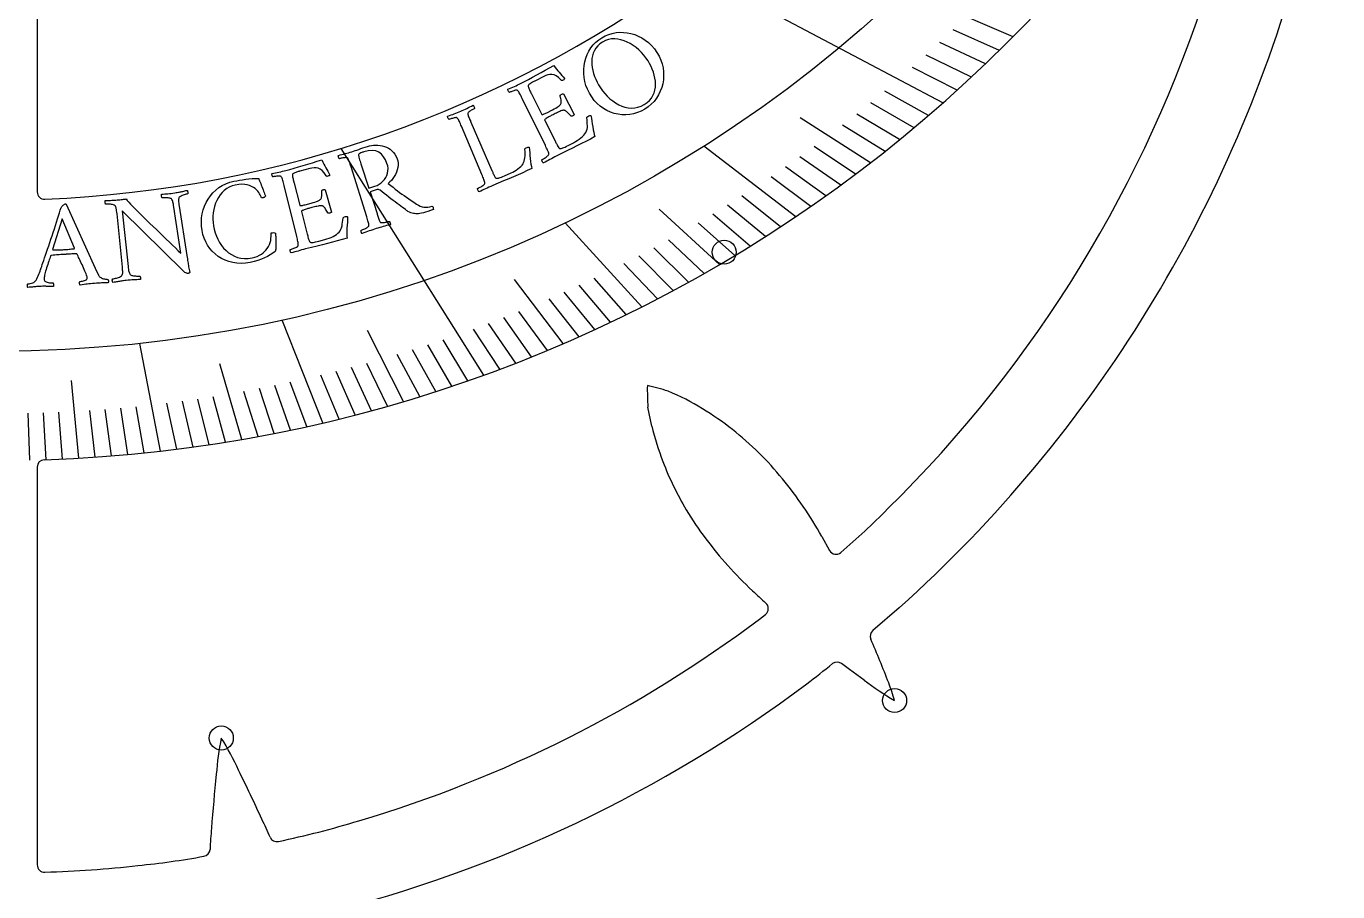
# Model space of a CAD drawing. Header units: millimetres. Extents: x -68 to 68, y -68 to 68.
# Drawn here: x 0.99 to 45.8, y -44.03 to -14.48 of the extents above; entities that cross this region are included whole.
import ezdxf

# ---------------------------------------------------------------- set-up
doc = ezdxf.new("R2010")
doc.units = ezdxf.units.MM
for name, color, linetype in [('CUT_INNER', 6, 'Continuous'), ('CUT_OUTER', 1, 'Continuous'), ('ENGRAVE', 7, 'Continuous'), ('ENGRAVE_FINE', 8, 'Continuous'), ('TEXT', 5, 'Continuous')]:
    doc.layers.add(name, color=color, linetype=linetype)

msp = doc.modelspace()

# ---------------------------------------------------------------- linework, layer by layer
at = {"layer": 'CUT_INNER'}
for points in [[(1.368, -5.8441), (1.368, -20.1334)], [(22.3624, -28.1327), (22.2345, -27.4883), (22.2337, -27.4831)], [(1.368, -29.5317), (1.368, -43.1156)], [(28.1731, -31.8969), (28.4403, -32.38)], [(30.8207, -34.3385), (29.9143, -35.1175)], [(26.0444, -34.7235), (26.2504, -34.5618)], [(29.6199, -36.807), (29.1222, -36.4435), (28.8443, -36.2376)]]:
    msp.add_lwpolyline(points, dxfattribs=at)
for centre, radius, start, end in [((0.0002, -0.0001), 64.9798, 291.797457, 58.641452), ((0.0005, 19.5454), 48.8537, 271.88748, 344.53236), ((0.0006, 19.545), 39.9614, 272.334, 339.53402), ((0.0005, -0.0004), 46.1409, 311.90964, 344.96646), ((0, 0), 43.4055, 314.49885, 342.46495), ((1.618, -20.1334), 0.25, 180, 272.28516), ((30.966, -26.8657), 8.7541, 179.20215, 184.04418), ((20.5906, -34.0492), 7.4833, 71.81556, 77.48048), ((19.6534, -34.7644), 8.4815, 58.42001, 67.30339), ((18.6636, -36.4498), 10.4357, 51.80142, 58.6364), ((31.96, -25.7833), 9.881, 193.75466, 201.13792), ((18.4292, -36.7507), 10.8172, 45.40124, 51.81132), ((17.9776, -37.2033), 11.4565, 39.41556, 45.38249), ((1.618, -29.5317), 0.25, 91.93501, 180), ((32.7318, -25.4955), 10.7046, 201.08517, 210.86781), ((16.8306, -38.14), 12.9374, 34.12567, 39.39523), ((14.4736, -39.7331), 15.7823, 29.76979, 34.11271), ((33.3741, -25.1149), 11.4512, 210.85344, 216.82622), ((12.5402, -13.341), 25.1037, 310.43482, 315.42596), ((34.5532, -24.2263), 12.9276, 216.84663, 222.12415), ((28.6591, -32.259), 0.25, 208.94988, 310.67797), ((36.657, -22.3188), 15.7674, 222.1372, 226.48819), ((34.0234, -25.2835), 11.8048, 225.85165, 228.88071), ((26.096, -34.3651), 0.25, 308.13559, 48.96868), ((0, 0), 43.4055, 286.53274, 306.87173), ((30.0772, -35.3071), 0.25, 130.67797, 202.81293), ((-26.237, -59.2519), 60.9435, 21.515986, 23.036097), ((12.8107, -17.0657), 24.8026, 306.76526, 309.3624), ((28.6955, -36.4385), 0.25, 53.45926, 128.13559), ((0.0006, -0.0013), 46.1401, 283.94328, 306.82536), ((35.9231, -28.5122), 10.418, 232.76925, 239.65445), ((20.6428, -40.4941), 10.454, 16.62671, 20.1076), ((17.865, -40.8335), 10.4105, 168.64988, 175.53274), ((-1.2163, -44.2619), 10.4286, 24.8049, 31.683), ((90.1967, -48.3758), 83.1313, 174.233048, 175.508031), ((-62.2195, -74.4744), 78.5002, 24.792194, 26.142464), ((-11.4269, -51.1662), 22.6155, 23.42978, 25.14387), ((2.9936, -10.9717), 32.0365, 281.91565, 286.98397), ((31.2815, -43.8608), 24.0437, 175.23872, 176.96496), ((9.5532, -42.074), 0.25, 203.49897, 282.71186), ((2.3016, -17.1878), 26.0713, 275.52264, 280.52974), ((7.0219, -42.574), 0.25, 280.16949, 356.84001), ((1.618, -43.1156), 0.25, 180, 272.54237), ((0.6567, -7.3703), 36.0082, 271.54736, 276.62445)]:
    msp.add_arc(centre, radius, start, end, dxfattribs=at)
at = {"layer": 'CUT_OUTER'}
msp.add_circle((0, 0), 68.4, dxfattribs=at)
at = {"layer": 'ENGRAVE'}
for points in [[(32.3117, -17.0971), (23.7709, -12.5779)], [(16.6263, -26.3923), (11.7491, -18.6504)], [(27.2826, -20.9808), (24.1464, -18.569)], [(22.0287, -24.0602), (19.4008, -21.1899)], [(11.1294, -28.024), (9.7344, -24.5113)], [(5.5774, -28.9891), (4.8696, -25.3103)]]:
    msp.add_lwpolyline(points, dxfattribs=at)
for centre, radius in [((0, 19.5457), 45.1196), ((24.8383, -22.1944), 0.4104), ((30.6602, -37.5035), 0.4104), ((7.658, -38.7839), 0.4104)]:
    msp.add_circle(centre, radius, dxfattribs=at)
at = {"layer": 'ENGRAVE_FINE'}
for points in [[(34.7101, -14.8337), (32.0601, -13.7012)], [(34.2378, -15.3042), (32.664, -14.6007)], [(33.7616, -15.7656), (32.2015, -15.0371)], [(33.2818, -16.2182), (31.7359, -15.4649)], [(32.7984, -16.662), (31.2672, -15.8841)], [(31.8216, -17.5234), (30.3211, -16.6971)], [(31.3284, -17.9412), (29.8439, -17.091)], [(29.8311, -19.1434), (27.4379, -17.6076)], [(30.333, -18.7511), (28.882, -17.8541)], [(30.8322, -18.3504), (29.3642, -17.4766)], [(29.3264, -19.5273), (27.9105, -18.5845)], [(28.8191, -19.9029), (27.4215, -18.9377)], [(27.7971, -20.6296), (26.4372, -19.6204)], [(28.3093, -20.2704), (26.9303, -19.283)], [(26.247, -21.6591), (24.9468, -20.5862)], [(26.7659, -21.3239), (25.4454, -20.2719)], [(24.6784, -22.6172), (22.6145, -20.7257)], [(25.7261, -21.9863), (24.4466, -20.8928)], [(25.2032, -22.3057), (23.9448, -21.192)], [(24.1518, -22.9211), (22.9367, -21.7679)], [(23.0935, -23.5058), (21.9232, -22.3146)], [(23.6235, -23.2172), (22.4306, -22.0449)], [(22.5619, -23.7867), (21.4145, -22.5771)], [(19.3423, -25.3165), (17.6697, -23.1273)], [(21.4941, -24.3261), (20.3937, -23.0807)], [(20.4208, -24.8359), (19.3685, -23.5562)], [(20.9581, -24.5847), (19.8816, -23.3219)], [(19.8821, -25.0798), (18.8545, -23.7835)], [(17.7158, -25.9833), (16.7895, -24.6247)], [(18.259, -25.7681), (17.307, -24.4245)], [(18.8012, -25.5459), (17.8236, -24.2176)], [(13.8869, -27.2933), (12.6556, -24.8732)], [(17.1715, -26.1913), (16.2713, -24.8182)], [(14.9851, -26.9536), (14.1917, -25.5265)], [(15.533, -26.7734), (14.7125, -25.3592)], [(16.0801, -26.5864), (15.2328, -25.1854)], [(14.4364, -27.1268), (13.6703, -25.6874)], [(8.3583, -28.5882), (7.6047, -26.0106)], [(11.6821, -27.8912), (11.056, -26.3964)], [(12.2343, -27.7518), (11.5798, -26.2672)], [(12.7858, -27.6057), (12.1031, -26.1317)], [(13.3367, -27.4529), (12.626, -25.9899)], [(2.7902, -29.2288), (2.5365, -26.5712)], [(9.4681, -28.3823), (8.9574, -26.8512)], [(10.0224, -28.2694), (9.4825, -26.7468)], [(10.5762, -28.15), (10.0074, -26.6361)], [(6.6907, -28.8482), (6.3275, -27.2824)], [(7.2469, -28.768), (6.854, -27.2083)], [(7.8028, -28.6814), (7.3802, -27.1281)], [(8.9134, -28.4885), (8.4319, -26.9496)], [(1.1163, -29.2958), (1.0553, -27.6962)], [(1.6743, -29.2798), (1.5829, -27.6815)], [(2.2323, -29.2575), (2.1105, -27.6608)], [(3.348, -29.1937), (3.1655, -27.6018)], [(3.9056, -29.1522), (3.6928, -27.5635)], [(4.4631, -29.1042), (4.22, -27.5192)], [(5.0204, -29.0499), (4.7471, -27.4689)], [(6.1342, -28.9219), (5.8009, -27.3506)]]:
    msp.add_lwpolyline(points, dxfattribs=at)
at = {"layer": 'TEXT'}
for points in [[(20.6588, -14.87), (20.7746, -14.8078), (20.8936, -14.7582), (21.016, -14.7212), (21.1419, -14.6968), (21.2695, -14.6849), (21.3972, -14.6857), (21.525, -14.699), (21.653, -14.725), (21.7795, -14.7633), (21.9028, -14.8137), (22.0228, -14.8761), (22.1397, -14.9507), (22.2512, -15.0377), (22.3553, -15.1375), (22.4519, -15.2501), (22.5409, -15.3755), (22.6143, -15.5018), (22.6735, -15.6312), (22.7182, -15.7637), (22.7485, -15.8994), (22.7651, -16.0363), (22.7689, -16.1724), (22.7598, -16.3076), (22.7378, -16.4419), (22.703, -16.5731), (22.6558, -16.6992), (22.5961, -16.82), (22.5241, -16.9355), (22.4402, -17.0434), (22.3453, -17.1416), (22.2394, -17.23), (22.1225, -17.3084), (22.0002, -17.374), (21.8742, -17.4263), (21.7446, -17.4653), (21.6116, -17.4908), (21.4774, -17.5027), (21.3445, -17.5008), (21.2129, -17.4851), (21.0826, -17.4556), (20.9554, -17.4129), (20.833, -17.3573), (20.7153, -17.289), (20.6024, -17.2081), (20.4963, -17.1148), (20.3992, -17.0094), (20.3108, -16.8919), (20.2311, -16.7626), (20.1658, -16.6318), (20.1143, -16.4988), (20.0765, -16.3638), (20.0523, -16.2266), (20.0408, -16.0895), (20.0411, -15.9546), (20.0533, -15.8218), (20.0773, -15.6911), (20.1126, -15.5644), (20.1591, -15.4434), (20.2168, -15.3281), (20.2856, -15.2184), (20.3647, -15.1164), (20.4532, -15.0245), (20.5512, -14.9423), (20.6588, -14.87)], [(20.6825, -15.0213), (20.5922, -15.0828), (20.5156, -15.1512), (20.4526, -15.2267), (20.403, -15.3092), (20.3655, -15.397), (20.3383, -15.4882), (20.3216, -15.583), (20.3153, -15.6812), (20.3182, -15.7815), (20.3293, -15.8828), (20.3484, -15.985), (20.3757, -16.088), (20.4097, -16.19), (20.4488, -16.289), (20.4932, -16.3851), (20.5428, -16.4782), (20.607, -16.5826), (20.6783, -16.6826), (20.7567, -16.7782), (20.8423, -16.8695), (20.9336, -16.9541), (21.0292, -17.0301), (21.129, -17.0974), (21.2332, -17.1558), (21.3403, -17.2037), (21.4489, -17.2389), (21.559, -17.2616), (21.6706, -17.2717), (21.7823, -17.267), (21.8928, -17.2452), (22.0018, -17.2064), (22.1094, -17.1506), (22.2052, -17.085), (22.2865, -17.0125), (22.3532, -16.9331), (22.4053, -16.847), (22.4444, -16.7557), (22.4721, -16.6609), (22.4884, -16.5626), (22.4933, -16.4608), (22.4881, -16.3573), (22.4741, -16.2539), (22.4513, -16.1505), (22.4198, -16.0472), (22.3814, -15.9457), (22.3378, -15.8478), (22.2891, -15.7534), (22.2353, -15.6625), (22.1665, -15.5613), (22.0911, -15.4648), (22.0091, -15.3732), (21.9206, -15.2862), (21.827, -15.2059), (21.7299, -15.1342), (21.6291, -15.071), (21.5248, -15.0162), (21.4185, -14.9716), (21.3119, -14.9388), (21.2051, -14.9176), (21.0979, -14.9082), (20.9914, -14.9126), (20.8868, -14.9329), (20.7838, -14.9691), (20.6825, -15.0213)], [(17.8837, -16.4336), (18.0131, -16.3681), (18.148, -16.2974), (18.2883, -16.2215), (18.4339, -16.1403), (18.5815, -16.0573), (18.7275, -15.9761), (18.8722, -15.8967), (19.0155, -15.8191), (19.0622, -15.8826), (19.1087, -15.9425), (19.1551, -15.9987), (19.2013, -16.0514), (19.2476, -16.1028), (19.2939, -16.1554), (19.3404, -16.2092), (19.3869, -16.2641), (19.3807, -16.2782), (19.3699, -16.2916), (19.3547, -16.3044), (19.335, -16.3166), (19.313, -16.3263), (19.2948, -16.3297), (19.2802, -16.3268), (19.2694, -16.3177), (19.1826, -16.2333), (19.101, -16.1724), (19.0245, -16.1349), (18.953, -16.1209), (18.8838, -16.1235), (18.8141, -16.136), (18.7439, -16.1583), (18.6731, -16.1906), (18.3659, -16.3494), (18.3527, -16.3563), (18.335, -16.3658), (18.3128, -16.3779), (18.2862, -16.3925), (18.258, -16.4085), (18.231, -16.4248), (18.2053, -16.4412), (18.1809, -16.4579), (18.1602, -16.4741), (18.1458, -16.4889), (18.1375, -16.5024), (18.1356, -16.5145), (18.141, -16.5377), (18.149, -16.5631), (18.1597, -16.5909), (18.1729, -16.6209), (18.1877, -16.6523), (18.2029, -16.6841), (18.2186, -16.7162), (18.2348, -16.7487), (18.2412, -16.7615), (18.2469, -16.7728), (18.2518, -16.7826), (18.2561, -16.791), (18.6076, -17.4908), (18.6142, -17.4962), (18.6262, -17.4971), (18.6436, -17.4934), (18.6664, -17.4852), (18.6926, -17.4742), (18.7199, -17.4619), (18.7483, -17.4484), (18.7779, -17.4336), (18.9702, -17.3354), (19.0322, -17.3028), (19.0864, -17.273), (19.1327, -17.2459), (19.1712, -17.2216), (19.2027, -17.1988), (19.228, -17.1761), (19.2472, -17.1537), (19.2601, -17.1314), (19.2681, -17.108), (19.2725, -17.0823), (19.2733, -17.0543), (19.2704, -17.0239), (19.2646, -16.9898), (19.2568, -16.9507), (19.247, -16.9067), (19.2351, -16.8576), (19.2335, -16.8435), (19.2394, -16.8298), (19.2525, -16.8165), (19.273, -16.8035), (19.2942, -16.7937), (19.3135, -16.7881), (19.3308, -16.7865), (19.3461, -16.789), (19.7182, -17.4878), (19.7123, -17.4995), (19.7016, -17.5112), (19.6861, -17.5231), (19.6657, -17.5351), (19.6443, -17.5444), (19.6253, -17.5481), (19.6088, -17.5461), (19.5949, -17.5386), (19.556, -17.4957), (19.5223, -17.4595), (19.4936, -17.4301), (19.4701, -17.4074), (19.4503, -17.3899), (19.433, -17.3759), (19.4182, -17.3654), (19.4058, -17.3586), (19.3946, -17.354), (19.383, -17.3505), (19.3711, -17.3481), (19.3588, -17.3468), (19.3427, -17.3463), (19.321, -17.3502), (19.2938, -17.3585), (19.2612, -17.3712), (19.2251, -17.3867), (19.1875, -17.4035), (19.1486, -17.4216), (19.1082, -17.4409), (19.0677, -17.4607), (19.0286, -17.4801), (18.9907, -17.4991), (18.9541, -17.5177), (18.9287, -17.5308), (18.9018, -17.545), (18.8734, -17.5602), (18.8434, -17.5765), (18.8138, -17.5931), (18.7865, -17.609), (18.7616, -17.6242), (18.7391, -17.6389), (18.7211, -17.6527), (18.7095, -17.6652), (18.7046, -17.6766), (18.7061, -17.6868), (19.0654, -18.4019), (19.0676, -18.4063), (19.0702, -18.4115), (19.0734, -18.4178), (19.077, -18.425), (19.0916, -18.4538), (19.1084, -18.4863), (19.1273, -18.5225), (19.1485, -18.5624), (19.1692, -18.5992), (19.1871, -18.626), (19.2022, -18.6429), (19.2143, -18.6497), (19.241, -18.6515), (19.2686, -18.6495), (19.297, -18.6437), (19.3263, -18.6342), (19.3599, -18.6203), (19.4011, -18.6017), (19.4499, -18.5781), (19.5064, -18.5497), (19.689, -18.4557), (19.7557, -18.4189), (19.8202, -18.3789), (19.8824, -18.3357), (19.9422, -18.2894), (19.9966, -18.2418), (20.0427, -18.1948), (20.0805, -18.1485), (20.1099, -18.1029), (20.1359, -18.0511), (20.1538, -17.9959), (20.1637, -17.9373), (20.1655, -17.8754), (20.1624, -17.8109), (20.1577, -17.7445), (20.1512, -17.6763), (20.143, -17.6063), (20.1438, -17.593), (20.1509, -17.58), (20.1642, -17.5673), (20.1838, -17.5548), (20.2158, -17.5392), (20.2437, -17.5295), (20.2674, -17.5257), (20.287, -17.5279), (20.3018, -17.6194), (20.3166, -17.7139), (20.3314, -17.8116), (20.346, -17.9122), (20.3617, -18.0099), (20.3794, -18.0985), (20.3993, -18.1779), (20.4213, -18.2483), (20.2687, -18.3297), (20.1157, -18.4093), (19.9624, -18.4871), (19.8089, -18.5631), (19.6504, -18.6409), (19.4823, -18.7239), (19.3045, -18.812), (19.1171, -18.9052), (19.0522, -18.9378), (18.9911, -18.9694), (18.9337, -18.9999), (18.8801, -19.0293), (18.8276, -19.0581), (18.7738, -19.0865), (18.7186, -19.1146), (18.662, -19.1424), (18.6508, -19.1365), (18.6404, -19.1266), (18.6308, -19.1127), (18.622, -19.0948), (18.615, -19.0761), (18.6106, -19.0598), (18.6088, -19.0457), (18.6097, -19.0339), (18.6238, -19.0267), (18.6424, -19.0163), (18.6657, -19.0028), (18.6935, -18.9862), (18.7229, -18.9676), (18.7509, -18.9481), (18.7776, -18.9278), (18.803, -18.9066), (18.8242, -18.8863), (18.8386, -18.8688), (18.8461, -18.854), (18.8467, -18.842), (18.8415, -18.8137), (18.8329, -18.7829), (18.8209, -18.7495), (18.8055, -18.7136), (18.788, -18.6758), (18.7695, -18.6367), (18.7501, -18.5962), (18.7297, -18.5544), (17.9381, -16.9442), (17.9174, -16.9024), (17.8971, -16.8619), (17.8771, -16.8228), (17.8575, -16.7849), (17.8381, -16.7499), (17.819, -16.7193), (17.7999, -16.6932), (17.7811, -16.6714), (17.7708, -16.663), (17.7549, -16.6591), (17.7336, -16.6597), (17.7067, -16.6648), (17.6769, -16.6726), (17.6468, -16.6814), (17.6163, -16.6914), (17.5854, -16.7023), (17.5569, -16.713), (17.5333, -16.7221), (17.5148, -16.7298), (17.5012, -16.7359), (17.4917, -16.7291), (17.4821, -16.7188), (17.4722, -16.7051), (17.462, -16.6879), (17.4535, -16.6699), (17.4485, -16.6538), (17.4469, -16.6396), (17.4488, -16.6274), (17.505, -16.6028), (17.5607, -16.5786), (17.6161, -16.5547), (17.6711, -16.5313), (17.7255, -16.5077), (17.7791, -16.4836), (17.8318, -16.4589), (17.8837, -16.4336)], [(16.9004, -19.4003), (16.9023, -19.4048), (16.9046, -19.4102), (16.9074, -19.4166), (16.9106, -19.424), (16.9189, -19.4431), (16.9284, -19.465), (16.9391, -19.4895), (16.9509, -19.5168), (16.9633, -19.5447), (16.9757, -19.5711), (16.988, -19.5961), (17.0003, -19.6196), (17.012, -19.6398), (17.0226, -19.6545), (17.032, -19.6639), (17.0403, -19.6679), (17.0668, -19.6712), (17.0945, -19.6707), (17.1232, -19.6666), (17.153, -19.6587), (17.1873, -19.6467), (17.2294, -19.6304), (17.2795, -19.6097), (17.3375, -19.5845), (17.557, -19.4865), (17.6134, -19.4591), (17.6711, -19.4273), (17.73, -19.3909), (17.7901, -19.3501), (17.8466, -19.3066), (17.8946, -19.2624), (17.9341, -19.2177), (17.9652, -19.1723), (17.9872, -19.1283), (18.0057, -19.0799), (18.0205, -19.0273), (18.0318, -18.9703), (18.0386, -18.9078), (18.0399, -18.8382), (18.0357, -18.7617), (18.0261, -18.6783), (18.0276, -18.6651), (18.0354, -18.6525), (18.0494, -18.6405), (18.0697, -18.6291), (18.1025, -18.6154), (18.1309, -18.6072), (18.1548, -18.6048), (18.1743, -18.608), (18.1839, -18.7002), (18.1934, -18.7955), (18.2026, -18.8938), (18.2116, -18.9951), (18.2218, -19.0935), (18.2345, -19.1829), (18.2499, -19.2634), (18.2679, -19.3349), (18.1109, -19.4076), (17.9538, -19.4785), (17.7964, -19.5476), (17.6388, -19.6148), (17.4762, -19.6835), (17.3037, -19.757), (17.1213, -19.835), (16.9289, -19.9175), (16.8623, -19.9465), (16.7995, -19.9746), (16.7405, -20.0018), (16.6853, -20.0282), (16.6313, -20.0539), (16.5759, -20.0793), (16.5192, -20.1043), (16.4612, -20.1289), (16.4503, -20.1223), (16.4405, -20.1118), (16.4317, -20.0974), (16.4239, -20.0791), (16.418, -20.06), (16.4145, -20.0434), (16.4135, -20.0293), (16.415, -20.0176), (16.4295, -20.0112), (16.4487, -20.0019), (16.4727, -19.9897), (16.5014, -19.9747), (16.5318, -19.9577), (16.5609, -19.9399), (16.5887, -19.921), (16.6152, -19.9013), (16.6375, -19.8822), (16.6528, -19.8655), (16.6612, -19.8512), (16.6625, -19.8393), (16.6588, -19.8107), (16.652, -19.7795), (16.6419, -19.7455), (16.6286, -19.7088), (16.6132, -19.6701), (16.5969, -19.6299), (16.5798, -19.5884), (16.5617, -19.5455), (15.8618, -17.8935), (15.8435, -17.8506), (15.8255, -17.809), (15.8077, -17.7688), (15.7903, -17.7299), (15.7729, -17.6939), (15.7555, -17.6623), (15.7379, -17.6351), (15.7203, -17.6123), (15.7105, -17.6033), (15.6949, -17.5985), (15.6736, -17.5979), (15.6465, -17.6015), (15.6163, -17.6076), (15.5857, -17.6148), (15.5547, -17.623), (15.5233, -17.6321), (15.4942, -17.6412), (15.4701, -17.649), (15.4512, -17.6556), (15.4372, -17.661), (15.4282, -17.6536), (15.4192, -17.6428), (15.41, -17.6286), (15.4009, -17.6108), (15.3934, -17.5924), (15.3892, -17.5761), (15.3885, -17.5618), (15.3911, -17.5497), (15.4485, -17.5283), (15.5055, -17.5072), (15.5622, -17.4865), (15.6184, -17.4662), (15.6741, -17.4457), (15.7289, -17.4247), (15.7829, -17.403), (15.8361, -17.3806), (15.8902, -17.3569), (15.9433, -17.3327), (15.9953, -17.308), (16.0463, -17.2827), (16.0973, -17.2571), (16.1496, -17.2311), (16.2031, -17.2048), (16.2579, -17.1781), (16.2684, -17.1846), (16.2782, -17.1949), (16.2872, -17.2092), (16.2954, -17.2273), (16.3019, -17.2462), (16.306, -17.2626), (16.3075, -17.2766), (16.3066, -17.2882), (16.2932, -17.2946), (16.2753, -17.3038), (16.2531, -17.3159), (16.2265, -17.3307), (16.1983, -17.347), (16.1713, -17.3637), (16.1456, -17.3807), (16.1212, -17.3979), (16.1005, -17.4149), (16.0861, -17.4308), (16.078, -17.4458), (16.0762, -17.4597), (16.0804, -17.4832), (16.087, -17.509), (16.096, -17.5373), (16.1075, -17.5681), (16.1207, -17.6008), (16.1348, -17.6348), (16.1498, -17.6703), (16.1656, -17.7071), (16.1682, -17.713), (16.1707, -17.7189), (16.1733, -17.7248), (16.1759, -17.7308), (16.1784, -17.7367), (16.181, -17.7426), (16.1836, -17.7485), (16.1861, -17.7544)], [(12.6533, -18.5796), (12.7189, -18.5609), (12.7874, -18.5473), (12.8587, -18.5389), (12.9329, -18.5357), (13.0081, -18.5379), (13.0824, -18.546), (13.1559, -18.5599), (13.2285, -18.5797), (13.2989, -18.6061), (13.3657, -18.6396), (13.4288, -18.6803), (13.4883, -18.7282), (13.5426, -18.7839), (13.5901, -18.848), (13.6307, -18.9205), (13.6643, -19.0014), (13.6845, -19.0736), (13.6947, -19.1481), (13.6948, -19.2251), (13.6847, -19.3045), (13.6661, -19.384), (13.6405, -19.4614), (13.6078, -19.5366), (13.5679, -19.6096), (13.5226, -19.6782), (13.4735, -19.74), (13.4204, -19.7951), (13.3636, -19.8434), (13.4446, -19.9116), (13.5235, -19.9764), (13.6005, -20.0379), (13.6753, -20.096), (13.7497, -20.1521), (13.8251, -20.2075), (13.9017, -20.2621), (13.9793, -20.316), (14.0598, -20.3708), (14.1448, -20.4282), (14.2345, -20.4881), (14.3288, -20.5506), (14.3917, -20.588), (14.454, -20.6177), (14.5156, -20.6395), (14.5765, -20.6535), (14.64, -20.6593), (14.7095, -20.6565), (14.785, -20.6452), (14.8663, -20.6252), (14.8766, -20.6326), (14.8851, -20.6446), (14.8919, -20.6613), (14.8969, -20.6827), (14.9004, -20.704), (14.9028, -20.7206), (14.904, -20.7325), (14.904, -20.7397), (14.8071, -20.7744), (14.718, -20.804), (14.6367, -20.8286), (14.5632, -20.8482), (14.498, -20.8632), (14.4415, -20.8741), (14.3938, -20.881), (14.3549, -20.8838), (14.3289, -20.8826), (14.298, -20.8806), (14.2621, -20.8777), (14.2214, -20.874), (14.1772, -20.8663), (14.1312, -20.8515), (14.0834, -20.8296), (14.0337, -20.8006), (14.0118, -20.7857), (13.9821, -20.765), (13.9447, -20.7384), (13.8995, -20.7059), (13.8481, -20.6685), (13.792, -20.6269), (13.7311, -20.5813), (13.6655, -20.5315), (13.5965, -20.4787), (13.5253, -20.4241), (13.452, -20.3675), (13.3765, -20.3091), (13.3007, -20.2498), (13.2263, -20.1908), (13.1534, -20.1322), (13.0819, -20.0739), (13.0551, -20.0589), (13.0232, -20.0524), (12.9864, -20.0543), (12.9444, -20.0647), (12.738, -20.1315), (12.9773, -20.8771), (12.9793, -20.8833), (12.9813, -20.8894), (12.9833, -20.8955), (12.9852, -20.9017), (12.9872, -20.9078), (12.9892, -20.914), (12.9912, -20.9201), (12.9931, -20.9263), (13.0055, -20.9643), (13.0175, -21.0004), (13.0292, -21.0346), (13.0406, -21.0669), (13.052, -21.0967), (13.0638, -21.1233), (13.076, -21.1466), (13.0887, -21.1667), (13.0992, -21.1744), (13.1157, -21.1795), (13.1384, -21.1821), (13.1671, -21.1821), (13.1991, -21.1801), (13.2318, -21.1764), (13.2652, -21.1711), (13.2991, -21.1641), (13.3306, -21.1568), (13.3567, -21.1503), (13.3773, -21.1448), (13.3925, -21.1403), (13.4013, -21.1481), (13.4098, -21.1595), (13.418, -21.1743), (13.4259, -21.1927), (13.432, -21.2116), (13.4348, -21.2283), (13.4342, -21.2426), (13.4302, -21.2547), (13.3671, -21.271), (13.3053, -21.2871), (13.2449, -21.3029), (13.1858, -21.3185), (13.1272, -21.3344), (13.068, -21.3513), (13.0082, -21.369), (12.9479, -21.3877), (12.8893, -21.4067), (12.8303, -21.4265), (12.771, -21.4471), (12.7114, -21.4686), (12.6514, -21.4906), (12.5909, -21.513), (12.5299, -21.5358), (12.4685, -21.5588), (12.4583, -21.5512), (12.4495, -21.5398), (12.4422, -21.5246), (12.4363, -21.5056), (12.4322, -21.486), (12.4304, -21.4692), (12.4308, -21.455), (12.4335, -21.4435), (12.4485, -21.4385), (12.4686, -21.4312), (12.4936, -21.4214), (12.5236, -21.4093), (12.5556, -21.3955), (12.5863, -21.3805), (12.6158, -21.3646), (12.6441, -21.3475), (12.6683, -21.3308), (12.6852, -21.3157), (12.6948, -21.3022), (12.6973, -21.2905), (12.6965, -21.2617), (12.6928, -21.2299), (12.6861, -21.1951), (12.6764, -21.1573), (12.6649, -21.1172), (12.6527, -21.0757), (12.6398, -21.0327), (12.6261, -20.9882), (12.0885, -19.2765), (12.0745, -19.2319), (12.0607, -19.1888), (12.047, -19.147), (12.0334, -19.1066), (12.0197, -19.069), (12.0055, -19.0359), (11.9907, -19.0071), (11.9755, -18.9827), (11.9666, -18.9728), (11.9515, -18.9665), (11.9304, -18.9637), (11.903, -18.9646), (11.8725, -18.9677), (11.8417, -18.9717), (11.8107, -18.9766), (11.7794, -18.9824), (11.7504, -18.9882), (11.7263, -18.9935), (11.7071, -18.998), (11.6929, -19.0019), (11.6846, -18.9938), (11.6767, -18.9821), (11.669, -18.967), (11.6616, -18.9485), (11.656, -18.9294), (11.6535, -18.9127), (11.6541, -18.8985), (11.6579, -18.8867), (11.7171, -18.8711), (11.7755, -18.8558), (11.8333, -18.841), (11.8904, -18.8266), (11.947, -18.812), (12.003, -18.7966), (12.0585, -18.7805), (12.1135, -18.7635), (12.1713, -18.745), (12.231, -18.7251), (12.2927, -18.7039), (12.3564, -18.6814), (12.4235, -18.6576), (12.4954, -18.6328), (12.5719, -18.6068), (12.6533, -18.5796)], [(13.3182, -19.1633), (13.2669, -19.0419), (13.2028, -18.9379), (13.1259, -18.8514), (13.0363, -18.7823), (12.9327, -18.7359), (12.8136, -18.7178), (12.679, -18.7277), (12.5286, -18.7657), (12.5087, -18.7724), (12.4844, -18.7812), (12.4556, -18.792), (12.4223, -18.8048), (12.391, -18.8188), (12.3683, -18.8335), (12.3542, -18.8488), (12.3486, -18.8647), (12.3486, -18.8886), (12.3523, -18.9183), (12.3598, -18.9539), (12.371, -18.9953), (12.3844, -19.0398), (12.398, -19.0844), (12.412, -19.1292), (12.4263, -19.1742), (12.6985, -20.0086), (12.9083, -19.9406), (12.9826, -19.9114), (13.052, -19.8736), (13.1166, -19.8273), (13.1764, -19.7726), (13.2292, -19.7112), (13.2733, -19.6446), (13.3084, -19.5731), (13.3348, -19.4964), (13.3502, -19.4163), (13.3525, -19.334), (13.3418, -19.2497), (13.3182, -19.1633)], [(9.8568, -19.4053), (9.9973, -19.3686), (10.1441, -19.3281), (10.2973, -19.2837), (10.4568, -19.2352), (10.6185, -19.1853), (10.7785, -19.1369), (10.9367, -19.09), (11.0932, -19.0445), (11.1253, -19.1164), (11.1581, -19.1847), (11.1915, -19.2496), (11.2256, -19.3108), (11.2599, -19.3709), (11.2941, -19.4321), (11.3281, -19.4945), (11.3619, -19.558), (11.3528, -19.5705), (11.3395, -19.5813), (11.3219, -19.5906), (11.3, -19.5983), (11.2765, -19.6032), (11.258, -19.6026), (11.2444, -19.5967), (11.2357, -19.5855), (11.1688, -19.4847), (11.1019, -19.4079), (11.0351, -19.355), (10.9682, -19.3261), (10.9, -19.314), (10.8293, -19.3115), (10.7559, -19.3185), (10.6798, -19.335), (10.346, -19.4251), (10.3316, -19.4291), (10.3123, -19.4346), (10.2881, -19.4417), (10.259, -19.4504), (10.228, -19.46), (10.1982, -19.4702), (10.1696, -19.4808), (10.1422, -19.492), (10.1185, -19.5034), (10.1013, -19.5148), (10.0904, -19.5263), (10.0859, -19.5377), (10.0863, -19.5615), (10.0888, -19.588), (10.0933, -19.6174), (10.0999, -19.6496), (10.1076, -19.6834), (10.1158, -19.7177), (10.1243, -19.7524), (10.1333, -19.7876), (10.1368, -19.8014), (10.14, -19.8137), (10.1427, -19.8243), (10.1451, -19.8335), (10.3404, -20.5918), (10.3457, -20.5985), (10.3573, -20.6019), (10.375, -20.602), (10.3991, -20.5988), (10.427, -20.5935), (10.4563, -20.5873), (10.4869, -20.5802), (10.519, -20.572), (10.7278, -20.5167), (10.7952, -20.498), (10.8545, -20.4803), (10.9055, -20.4637), (10.9483, -20.4481), (10.9839, -20.4325), (11.0134, -20.4157), (11.0369, -20.3978), (11.0542, -20.3788), (11.067, -20.3576), (11.0768, -20.3334), (11.0835, -20.3062), (11.0871, -20.2759), (11.0887, -20.2414), (11.0893, -20.2015), (11.089, -20.1564), (11.0878, -20.1059), (11.0893, -20.0918), (11.0979, -20.0797), (11.1135, -20.0694), (11.1363, -20.0611), (11.1591, -20.056), (11.1792, -20.0546), (11.1964, -20.0567), (11.2109, -20.0624), (11.4265, -20.8241), (11.4182, -20.8343), (11.4052, -20.8435), (11.3876, -20.8519), (11.3652, -20.8593), (11.3422, -20.8638), (11.3229, -20.8633), (11.3072, -20.858), (11.2952, -20.8476), (11.2663, -20.7975), (11.241, -20.755), (11.2192, -20.7202), (11.201, -20.693), (11.1854, -20.6717), (11.1714, -20.6543), (11.1592, -20.641), (11.1486, -20.6317), (11.1385, -20.6248), (11.1279, -20.619), (11.1168, -20.6141), (11.1051, -20.6102), (11.0894, -20.6063), (11.0674, -20.6056), (11.0391, -20.6079), (11.0045, -20.6134), (10.9659, -20.6209), (10.9257, -20.6293), (10.8838, -20.6387), (10.8402, -20.6491), (10.7965, -20.6599), (10.7541, -20.6706), (10.7131, -20.6811), (10.6734, -20.6915), (10.6458, -20.699), (10.6165, -20.7071), (10.5855, -20.716), (10.5527, -20.7256), (10.5202, -20.7354), (10.4903, -20.7452), (10.4627, -20.7549), (10.4376, -20.7644), (10.417, -20.774), (10.4031, -20.7839), (10.3958, -20.794), (10.3952, -20.8043), (10.5948, -21.5792), (10.596, -21.5839), (10.5975, -21.5897), (10.5993, -21.5964), (10.6013, -21.6042), (10.6095, -21.6355), (10.619, -21.6708), (10.6298, -21.7102), (10.642, -21.7537), (10.6545, -21.7941), (10.6664, -21.8241), (10.6775, -21.8437), (10.6879, -21.8529), (10.7136, -21.8603), (10.741, -21.8642), (10.77, -21.8646), (10.8006, -21.8615), (10.8364, -21.8551), (10.8806, -21.8455), (10.9333, -21.8329), (10.9945, -21.8171), (11.1929, -21.7639), (11.2659, -21.742), (11.3374, -21.7166), (11.4073, -21.6876), (11.4756, -21.655), (11.5389, -21.62), (11.5939, -21.5838), (11.6406, -21.5466), (11.679, -21.5083), (11.7154, -21.4631), (11.7446, -21.4129), (11.7666, -21.3578), (11.7815, -21.2977), (11.7922, -21.234), (11.8016, -21.1681), (11.8097, -21.1001), (11.8166, -21.0299), (11.8201, -21.0171), (11.8298, -21.0059), (11.8455, -20.9963), (11.8673, -20.9882), (11.9019, -20.9798), (11.9312, -20.9762), (11.9552, -20.9775), (11.9739, -20.9838), (11.969, -21.0763), (11.9634, -21.1719), (11.9571, -21.2704), (11.9502, -21.3719), (11.9448, -21.4707), (11.9433, -21.561), (11.9459, -21.6429), (11.9525, -21.7163), (11.7861, -21.7635), (11.6198, -21.809), (11.4535, -21.8525), (11.2873, -21.8943), (11.1159, -21.9367), (10.9341, -21.9822), (10.7417, -22.0307), (10.5387, -22.082), (10.4684, -22.1002), (10.402, -22.1181), (10.3395, -22.1357), (10.2808, -22.1531), (10.2235, -22.1701), (10.1649, -22.1865), (10.1049, -22.2023), (10.0438, -22.2175), (10.034, -22.2093), (10.026, -22.1974), (10.0195, -22.1818), (10.0148, -22.1625), (10.0118, -22.1428), (10.011, -22.1258), (10.0123, -22.1117), (10.0156, -22.1004), (10.0309, -22.0963), (10.0513, -22.0901), (10.0769, -22.0818), (10.1076, -22.0715), (10.1402, -22.0595), (10.1718, -22.0464), (10.2022, -22.0322), (10.2315, -22.0168), (10.2565, -22.0015), (10.2743, -21.9874), (10.2847, -21.9746), (10.2879, -21.963), (10.2888, -21.9343), (10.2869, -21.9023), (10.2823, -21.8672), (10.2748, -21.8288), (10.2657, -21.7882), (10.2559, -21.746), (10.2455, -21.7023), (10.2344, -21.6571), (9.8019, -19.9158), (9.7905, -19.8706), (9.7792, -19.8267), (9.768, -19.7842), (9.7569, -19.7431), (9.7454, -19.7048), (9.7331, -19.6708), (9.72, -19.6412), (9.7062, -19.616), (9.6979, -19.6056), (9.6833, -19.5984), (9.6623, -19.5944), (9.635, -19.5937), (9.6042, -19.595), (9.5728, -19.5973), (9.5409, -19.6005), (9.5085, -19.6047), (9.4783, -19.6091), (9.4534, -19.6131), (9.4336, -19.6166), (9.419, -19.6197), (9.4112, -19.611), (9.404, -19.5989), (9.3972, -19.5834), (9.3909, -19.5645), (9.3864, -19.5451), (9.3849, -19.5283), (9.3864, -19.5141), (9.3908, -19.5025), (9.4509, -19.4904), (9.5105, -19.4785), (9.5697, -19.467), (9.6285, -19.4557), (9.6866, -19.4442), (9.7441, -19.432), (9.8008, -19.419), (9.8568, -19.4053)], [(8.0858, -19.7715), (8.1835, -19.7524), (8.2838, -19.7347), (8.3868, -19.7183), (8.4925, -19.7033), (8.6003, -19.6908), (8.7098, -19.6821), (8.8211, -19.6771), (8.934, -19.6758), (8.9361, -19.6809), (8.9424, -19.6965), (8.953, -19.7223), (8.9677, -19.7586), (8.9851, -19.8018), (9.0036, -19.8486), (9.0232, -19.899), (9.0439, -19.953), (9.0647, -20.0075), (9.0847, -20.0595), (9.1039, -20.1089), (9.1223, -20.1557), (9.1382, -20.1966), (9.1502, -20.2282), (9.1581, -20.2506), (9.162, -20.2636), (9.164, -20.272), (9.1618, -20.2813), (9.1556, -20.2916), (9.1454, -20.3027), (9.1325, -20.3134), (9.1187, -20.3221), (9.1039, -20.3288), (9.0881, -20.3335), (9.0742, -20.3358), (9.061, -20.3364), (9.0484, -20.3351), (9.0364, -20.332), (9.025, -20.307), (9.0094, -20.2764), (8.9896, -20.24), (8.9655, -20.198), (8.9363, -20.1534), (8.9008, -20.109), (8.859, -20.0649), (8.8111, -20.021), (8.7561, -19.9802), (8.6932, -19.9452), (8.6225, -19.916), (8.5439, -19.8925), (8.4565, -19.8776), (8.359, -19.8744), (8.2514, -19.8826), (8.1337, -19.9022), (8.0288, -19.9305), (7.9314, -19.9703), (7.8414, -20.0218), (7.7589, -20.0851), (7.6839, -20.1581), (7.6167, -20.2386), (7.5572, -20.3269), (7.5055, -20.4228), (7.4619, -20.5243), (7.4265, -20.629), (7.3994, -20.7371), (7.3807, -20.8485), (7.3704, -20.961), (7.3686, -21.0721), (7.3752, -21.182), (7.3904, -21.2906), (7.4162, -21.41), (7.45, -21.5269), (7.4917, -21.6412), (7.5416, -21.7529), (7.5994, -21.8598), (7.6647, -21.9594), (7.7378, -22.0519), (7.8186, -22.137), (7.9068, -22.2129), (8.002, -22.2775), (8.1042, -22.3306), (8.2133, -22.3724), (8.3291, -22.4004), (8.451, -22.4124), (8.5791, -22.4082), (8.7132, -22.3878), (8.8051, -22.3648), (8.8882, -22.3357), (8.9624, -22.3006), (9.0277, -22.2596), (9.0855, -22.2149), (9.1369, -22.1687), (9.1821, -22.1211), (9.221, -22.072), (9.2658, -22.0031), (9.3013, -21.9329), (9.3274, -21.8614), (9.3443, -21.7887), (9.3549, -21.7179), (9.3621, -21.6523), (9.3661, -21.5918), (9.3667, -21.5365), (9.4013, -21.5275), (9.4358, -21.5251), (9.4702, -21.5293), (9.5044, -21.5402), (9.5078, -21.5587), (9.511, -21.585), (9.514, -21.6191), (9.5169, -21.661), (9.5195, -21.7077), (9.5217, -21.7564), (9.5236, -21.8072), (9.525, -21.86), (9.5256, -21.9124), (9.5251, -21.9621), (9.5233, -22.009), (9.5202, -22.0531), (9.516, -22.0921), (9.5107, -22.1237), (9.5041, -22.1478), (9.4964, -22.1645), (9.4181, -22.2277), (9.3323, -22.2863), (9.2392, -22.3403), (9.1387, -22.3896), (9.0293, -22.4345), (8.9094, -22.4752), (8.779, -22.5117), (8.6381, -22.5439), (8.4852, -22.568), (8.336, -22.5768), (8.1907, -22.5704), (8.0495, -22.5487), (7.9138, -22.5134), (7.7855, -22.466), (7.6644, -22.4065), (7.5507, -22.335), (7.4457, -22.2531), (7.3504, -22.1621), (7.2649, -22.0621), (7.1892, -21.9533), (7.1243, -21.8369), (7.0713, -21.7144), (7.0302, -21.5857), (7.0009, -21.4509), (6.9826, -21.3057), (6.9779, -21.1629), (6.9864, -21.0224), (7.0082, -20.8842), (7.042, -20.7499), (7.0867, -20.621), (7.1423, -20.4974), (7.2086, -20.3791), (7.2853, -20.268), (7.3718, -20.166), (7.4683, -20.0732), (7.5747, -19.9893), (7.6901, -19.9162), (7.8137, -19.8556), (7.9456, -19.8074), (8.0858, -19.7715)], [(4.1043, -20.4099), (4.1489, -20.4053), (4.193, -20.4007), (4.2366, -20.3961), (4.2797, -20.3915), (4.3196, -20.387), (4.3539, -20.3824), (4.3826, -20.3779), (4.4056, -20.3735), (4.4468, -20.4239), (4.4984, -20.4833), (4.5605, -20.5518), (4.6332, -20.6293), (4.7146, -20.7139), (4.8026, -20.8038), (4.8975, -20.899), (4.9992, -20.9994), (5.1055, -21.1031), (5.2141, -21.2082), (5.325, -21.3147), (5.4382, -21.4225), (5.5521, -21.5306), (5.6648, -21.6377), (5.7764, -21.744), (5.8868, -21.8494), (5.9932, -21.9519), (6.093, -22.0495), (6.1859, -22.1422), (6.272, -22.2301), (6.0356, -20.6558), (6.0275, -20.6035), (6.0198, -20.5571), (6.0124, -20.5166), (6.0054, -20.482), (5.9969, -20.4514), (5.985, -20.423), (5.9699, -20.3968), (5.9514, -20.3726), (5.9407, -20.3634), (5.9239, -20.3555), (5.901, -20.3487), (5.8721, -20.343), (5.8399, -20.3385), (5.807, -20.3352), (5.7736, -20.3329), (5.7395, -20.3319), (5.7074, -20.3317), (5.6798, -20.3323), (5.6568, -20.3335), (5.6382, -20.3355), (5.6296, -20.3246), (5.6228, -20.311), (5.6181, -20.2947), (5.6153, -20.2757), (5.6138, -20.2568), (5.6129, -20.2407), (5.6128, -20.2276), (5.6133, -20.2173), (5.6715, -20.2114), (5.7281, -20.2058), (5.7829, -20.2008), (5.836, -20.1961), (5.8898, -20.191), (5.9467, -20.1846), (6.0069, -20.1768), (6.0702, -20.1676), (6.1146, -20.1606), (6.1547, -20.154), (6.1905, -20.1478), (6.2219, -20.1419), (6.2513, -20.136), (6.2812, -20.1298), (6.3115, -20.1232), (6.3424, -20.1163), (6.3751, -20.1089), (6.411, -20.1009), (6.4503, -20.0923), (6.4928, -20.0832), (6.4981, -20.0921), (6.5033, -20.1033), (6.5084, -20.1166), (6.5133, -20.1322), (6.5168, -20.149), (6.5178, -20.1663), (6.5163, -20.184), (6.5123, -20.2021), (6.4973, -20.2051), (6.4766, -20.2101), (6.4503, -20.2171), (6.4182, -20.2261), (6.3839, -20.2367), (6.3505, -20.2484), (6.318, -20.2613), (6.2865, -20.2755), (6.2586, -20.2901), (6.2369, -20.3045), (6.2214, -20.3187), (6.2122, -20.3328), (6.2032, -20.359), (6.1975, -20.3863), (6.1951, -20.4147), (6.1961, -20.4442), (6.1995, -20.478), (6.2045, -20.5191), (6.2112, -20.5676), (6.2196, -20.6234), (6.481, -22.3114), (6.4899, -22.3691), (6.4983, -22.423), (6.506, -22.4733), (6.5132, -22.5198), (6.5202, -22.564), (6.5274, -22.6074), (6.5346, -22.6499), (6.5421, -22.6916), (6.55, -22.7346), (6.5587, -22.781), (6.5682, -22.8309), (6.5785, -22.8841), (6.5765, -22.8923), (6.572, -22.8993), (6.5651, -22.9049), (6.5558, -22.9094), (6.5461, -22.9128), (6.5379, -22.9154), (6.5312, -22.9172), (6.5261, -22.9183), (6.5158, -22.9185), (6.502, -22.9166), (6.4849, -22.9124), (6.4644, -22.906), (6.4414, -22.8964), (6.417, -22.8827), (6.3912, -22.8648), (6.364, -22.8428), (4.2711, -20.7776), (4.4723, -22.6773), (4.4782, -22.7298), (4.4844, -22.776), (4.4907, -22.8161), (4.4971, -22.8499), (4.5051, -22.8797), (4.5159, -22.9079), (4.5295, -22.9344), (4.546, -22.9593), (4.5568, -22.9689), (4.5738, -22.9774), (4.597, -22.9851), (4.6264, -22.9918), (4.6594, -22.9975), (4.6935, -23.0023), (4.7285, -23.0061), (4.7646, -23.009), (4.7988, -23.0108), (4.8281, -23.0116), (4.8527, -23.0112), (4.8725, -23.0098), (4.8815, -23.0206), (4.8885, -23.0339), (4.8936, -23.0496), (4.8968, -23.0676), (4.8983, -23.0858), (4.8985, -23.102), (4.8974, -23.1162), (4.8949, -23.1284), (4.8324, -23.1314), (4.772, -23.1342), (4.7139, -23.1371), (4.6579, -23.1398), (4.6012, -23.1431), (4.5408, -23.1476), (4.4767, -23.1531), (4.4088, -23.1598), (4.3626, -23.1648), (4.32, -23.1699), (4.281, -23.1752), (4.2457, -23.1806), (4.2123, -23.1861), (4.1795, -23.1915), (4.1473, -23.1968), (4.1156, -23.202), (4.0818, -23.2074), (4.0434, -23.2132), (4.0004, -23.2194), (3.9527, -23.226), (3.9477, -23.2167), (3.9431, -23.2053), (3.9388, -23.1916), (3.9348, -23.1758), (3.9325, -23.1587), (3.9328, -23.1414), (3.9358, -23.1239), (3.9416, -23.106), (3.9576, -23.1039), (3.9794, -23.0998), (4.0072, -23.0939), (4.0407, -23.086), (4.077, -23.0766), (4.1129, -23.0661), (4.1485, -23.0545), (4.1836, -23.0419), (4.2148, -23.0287), (4.2386, -23.0154), (4.2549, -23.002), (4.2639, -22.9886), (4.2751, -22.963), (4.2833, -22.9363), (4.2883, -22.9087), (4.2902, -22.88), (4.2897, -22.8469), (4.2876, -22.8062), (4.2839, -22.7577), (4.2787, -22.7017), (4.0948, -20.8866), (4.0888, -20.8305), (4.0827, -20.7819), (4.0766, -20.7409), (4.0705, -20.7075), (4.063, -20.6788), (4.0529, -20.652), (4.0402, -20.627), (4.0248, -20.604), (4.014, -20.5925), (3.9963, -20.5825), (3.9718, -20.574), (3.9404, -20.5669), (3.9057, -20.5613), (3.8708, -20.557), (3.8357, -20.554), (3.8006, -20.5523), (3.7683, -20.5516), (3.7416, -20.5514), (3.7208, -20.5517), (3.7056, -20.5526), (3.6971, -20.5361), (3.6912, -20.5194), (3.6878, -20.5024), (3.687, -20.4852), (3.6878, -20.4689), (3.6894, -20.4547), (3.6916, -20.4426), (3.6945, -20.4326), (3.7608, -20.4287), (3.8205, -20.4256), (3.8736, -20.4234), (3.92, -20.422), (3.9639, -20.4205), (4.0093, -20.418), (4.056, -20.4145), (4.1043, -20.4099)], [(1.4854, -22.7841), (1.4878, -22.7775), (1.4948, -22.7574), (1.5064, -22.7241), (1.5227, -22.6773), (1.5428, -22.6192), (1.566, -22.5514), (1.5923, -22.4742), (1.6216, -22.3873), (1.6534, -22.2931), (1.6872, -22.1937), (1.723, -22.089), (1.7608, -21.9791), (1.7995, -21.8657), (1.8382, -21.7507), (1.8769, -21.634), (1.9155, -21.5156), (1.9536, -21.3977), (1.9907, -21.2821), (2.027, -21.169), (2.0624, -21.0583), (2.0963, -20.9521), (2.128, -20.8525), (2.1575, -20.7593), (2.1849, -20.6727), (2.1946, -20.6544), (2.2091, -20.6348), (2.2284, -20.6138), (2.2524, -20.5915), (2.2774, -20.5712), (2.2992, -20.5565), (2.3181, -20.5473), (2.3339, -20.5437), (2.3376, -20.5436), (2.3406, -20.5438), (2.3428, -20.5444), (2.3443, -20.5453), (2.3458, -20.5464), (2.348, -20.5477), (2.3511, -20.5493), (2.3549, -20.5511), (3.3462, -22.7339), (3.3974, -22.841), (3.4363, -22.9209), (3.4627, -22.9738), (3.4766, -22.9997), (3.4919, -23.0214), (3.5122, -23.041), (3.5376, -23.0586), (3.5681, -23.0741), (3.601, -23.0874), (3.6337, -23.0983), (3.6662, -23.1067), (3.6985, -23.1127), (3.7278, -23.1168), (3.7513, -23.1194), (3.7688, -23.1207), (3.7804, -23.1206), (3.7889, -23.1322), (3.7949, -23.1469), (3.7984, -23.1648), (3.7994, -23.1859), (3.799, -23.2063), (3.7982, -23.2222), (3.797, -23.2335), (3.7954, -23.2402), (3.7334, -23.2415), (3.6746, -23.2427), (3.6191, -23.2438), (3.567, -23.2448), (3.514, -23.2463), (3.4563, -23.249), (3.3936, -23.2528), (3.3261, -23.2577), (3.255, -23.2636), (3.1902, -23.2697), (3.1318, -23.276), (3.0796, -23.2826), (3.0275, -23.2897), (2.9691, -23.2974), (2.9045, -23.3058), (2.8335, -23.3147), (2.8253, -23.305), (2.8194, -23.2919), (2.8157, -23.2755), (2.8142, -23.2556), (2.815, -23.2356), (2.8178, -23.2187), (2.8228, -23.2049), (2.8299, -23.1942), (2.8522, -23.1918), (2.8799, -23.1871), (2.9128, -23.1801), (2.9511, -23.1709), (2.9886, -23.1601), (3.0196, -23.1483), (3.0439, -23.1357), (3.0615, -23.1222), (3.0684, -23.1114), (3.0729, -23.0976), (3.075, -23.0808), (3.0746, -23.0608), (3.0712, -23.0383), (3.0638, -23.0093), (3.0524, -22.9739), (3.037, -22.932), (3.0185, -22.8854), (2.998, -22.8361), (2.9755, -22.7839), (2.9509, -22.7288), (2.9253, -22.6728), (2.8999, -22.6176), (2.8745, -22.5631), (2.8493, -22.5094), (2.8252, -22.4585), (2.8034, -22.4122), (2.7839, -22.3707), (2.7665, -22.3338), (2.7523, -22.3037), (2.7422, -22.2821), (2.7361, -22.2691), (2.7341, -22.2648), (2.7335, -22.2643), (2.7318, -22.2628), (2.729, -22.2603), (2.725, -22.2568), (2.7205, -22.2533), (2.716, -22.2509), (2.7117, -22.2496), (2.7074, -22.2493), (2.6734, -22.2496), (2.6357, -22.2507), (2.5943, -22.2524), (2.5492, -22.255), (2.503, -22.2577), (2.4585, -22.2604), (2.4155, -22.2629), (2.3742, -22.2653), (2.3635, -22.2659), (2.3528, -22.2665), (2.3422, -22.2671), (2.3315, -22.2677), (2.3211, -22.2682), (2.3112, -22.2688), (2.3019, -22.2693), (2.2931, -22.2698), (2.2314, -22.2733), (2.1746, -22.2767), (2.1226, -22.28), (2.0754, -22.2833), (2.0274, -22.2871), (1.9731, -22.292), (1.9124, -22.2979), (1.8452, -22.3049), (1.8429, -22.3054), (1.84, -22.3067), (1.8366, -22.3089), (1.8327, -22.3119), (1.8291, -22.3149), (1.8265, -22.317), (1.825, -22.3183), (1.8244, -22.3187), (1.8227, -22.3242), (1.8174, -22.3405), (1.8085, -22.3678), (1.7961, -22.4061), (1.7811, -22.4518), (1.7647, -22.5016), (1.7467, -22.5555), (1.7273, -22.6135), (1.7077, -22.6725), (1.6894, -22.7297), (1.6722, -22.7848), (1.6563, -22.8381), (1.6406, -22.8904), (1.6282, -22.9382), (1.6191, -22.9816), (1.6134, -23.0206), (1.61, -23.0554), (1.6077, -23.0865), (1.6067, -23.1137), (1.6069, -23.1371), (1.612, -23.1594), (1.6254, -23.1789), (1.6472, -23.1957), (1.6774, -23.2097), (1.712, -23.2211), (1.7471, -23.2301), (1.7827, -23.2365), (1.8187, -23.2405), (1.8514, -23.2429), (1.8774, -23.2445), (1.8964, -23.2452), (1.9086, -23.2452), (1.913, -23.2516), (1.917, -23.2626), (1.9207, -23.2782), (1.9241, -23.2984), (1.9264, -23.3194), (1.927, -23.3376), (1.9257, -23.3528), (1.9227, -23.3652), (1.8825, -23.3648), (1.8453, -23.3643), (1.8111, -23.3636), (1.78, -23.3628), (1.7503, -23.3618), (1.7206, -23.3609), (1.691, -23.3599), (1.6613, -23.3589), (1.6294, -23.3582), (1.5928, -23.3583), (1.5515, -23.359), (1.5057, -23.3603), (1.4594, -23.3622), (1.417, -23.3644), (1.3784, -23.367), (1.3437, -23.37), (1.3109, -23.3732), (1.2781, -23.3763), (1.2453, -23.3794), (1.2125, -23.3825), (1.1775, -23.3857), (1.1381, -23.3889), (1.0943, -23.3922), (1.0461, -23.3955), (1.0421, -23.389), (1.0391, -23.3779), (1.0371, -23.3622), (1.0361, -23.342), (1.0361, -23.3208), (1.0373, -23.3027), (1.0397, -23.2874), (1.0432, -23.2751), (1.0663, -23.2733), (1.0961, -23.2689), (1.1327, -23.2619), (1.176, -23.2523), (1.2187, -23.2399), (1.2534, -23.2248), (1.28, -23.2069), (1.2986, -23.1863), (1.3288, -23.1433), (1.3564, -23.0979), (1.3814, -23.0501), (1.4039, -23), (1.4248, -22.9481), (1.4454, -22.8948), (1.4656, -22.8401), (1.4854, -22.7841)], [(2.2183, -21.0587), (1.8959, -22.1002), (1.896, -22.1007), (1.8965, -22.1023), (1.8973, -22.105), (1.8984, -22.1087), (1.8997, -22.1124), (1.9013, -22.115), (1.9031, -22.1165), (1.9052, -22.117), (1.9476, -22.117), (1.9941, -22.1166), (2.0446, -22.1156), (2.099, -22.1141), (2.1526, -22.1123), (2.2006, -22.1105), (2.2431, -22.1086), (2.2799, -22.1068), (2.3276, -22.1039), (2.3728, -22.1005), (2.4157, -22.0967), (2.4561, -22.0924), (2.4962, -22.0879), (2.5382, -22.0832), (2.582, -22.0784), (2.6277, -22.0733), (2.6315, -22.0724), (2.6344, -22.0702), (2.6365, -22.0667), (2.6376, -22.0619), (2.6383, -22.0572), (2.6387, -22.0538), (2.639, -22.0517), (2.6391, -22.0511)]]:
    msp.add_lwpolyline(points, close=True, dxfattribs=at)

doc.saveas('drawing.dxf')
